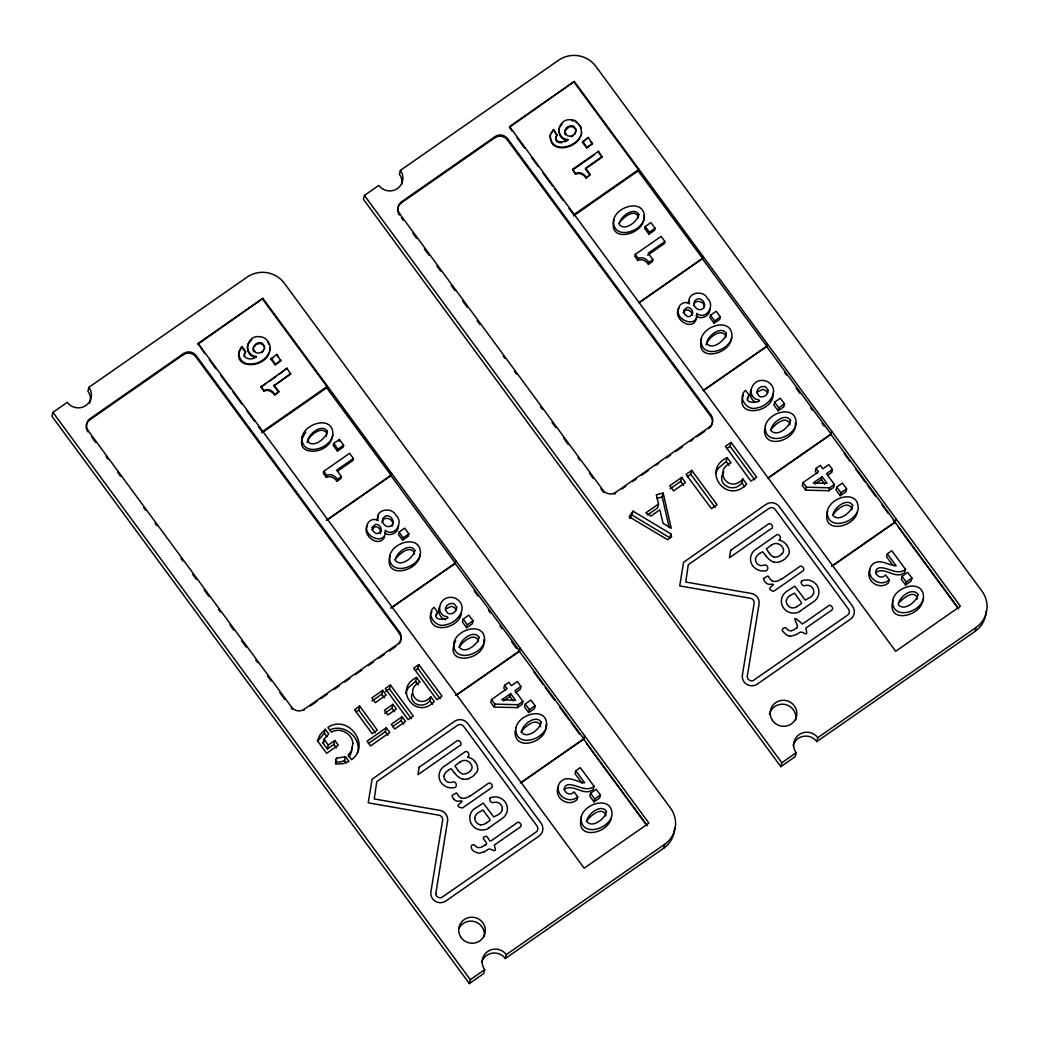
<?xml version="1.0" encoding="UTF-8"?>
<svg xmlns="http://www.w3.org/2000/svg" width="1039" height="1039" viewBox="0 0 1039 1039"><rect width="100%" height="100%" fill="white"/><g stroke="black" fill="none" stroke-linecap="round" stroke-linejoin="round"><path stroke-width="1.5" d="M351.883 747.418L351.364 752.626L349 757.054M435.809 893.605L447.575 821.096A9.468 9.221 14 0 0 439.9 810.381L374.248 798.939L376.793 781.614L457.615 725.235A4.429 4.312 14 0 1 463.563 726.209L537.098 826.135A4.429 4.312 14 0 1 536.228 831.953L441.432 897.657A4.195 4.091 14 0 1 439.341 897.696L438.51 897.423A4.442 4.325 14 0 1 435.757 893.618M414.301 554.307L414.327 552.748C409.483 544.501 398.586 554.54 394.885 559.683M478.33 641.842L478.356 640.284C473.511 632.05 462.615 642.089 458.913 647.232M540.41 726.742L540.436 725.183C535.592 716.949 524.695 726.988 520.994 732.118M605.711 816.031L605.737 814.472C600.893 806.225 589.996 816.264 586.295 821.407M638.323 217.982L638.349 216.424C633.504 208.19 622.608 218.216 618.906 223.359M725.793 337.389L725.819 335.831C720.741 327.467 707.715 338.22 706.001 344.844M789.822 424.925L789.848 423.38C785.003 415.132 774.107 425.172 770.406 430.315M851.889 509.824L851.915 508.266C847.071 500.032 836.174 510.071 832.473 515.214M917.203 599.113L917.229 597.555C912.93 589.607 903.294 598.529 899.008 602.568M269.971 350.26L270.062 347.623M581.463 133.343L581.048 127.187L576.009 121.225A10.559 10.286 14 0 0 569.788 119.706C557.372 119.082 554.527 139.771 567.684 140.2L567.865 139.538C562.138 139.46 557.917 133.408 559.125 127.966M773.042 393.599C774.354 412.912 733.872 419.081 743.417 394.729M264.283 349.26L264.62 346.429L262.114 343.026C257.789 341.26 252.776 345.273 253.1 349.831L253.958 351.857M247.646 344.883C246.425 350.325 250.659 356.377 256.373 356.455C252.217 361.429 240.217 358.403 245.633 351.403L242.009 346.494C227.515 368.585 264.477 370.572 269.439 351.987M755.626 559.021L755.574 559.45A5.299 5.169 14 0 0 755.756 561.151L755.898 561.567A6.715 6.546 14 0 0 756.795 563.177L757.275 563.748A5.689 5.546 14 0 0 759.678 565.268A6.429 6.26 14 0 0 760.769 565.528A5.779 5.637 14 0 0 763.652 565.229C768.574 563.242 769.756 572.216 763.626 570.892C760.327 571.242 756.95 569.969 754.561 567.697C748.405 562.839 749.47 552.8 756.275 549.073L777.185 534.514C780.99 534.215 781.094 540.098 779.094 540.436M398.444 525.773C398.716 532.526 389.833 537.423 384.573 532.708M709.936 308.856C710.195 315.609 701.312 320.506 696.065 315.791M376.871 520.435L378.352 515.734M688.363 303.518L688.649 301.05M502.214 809.42L502.266 808.991A5.74 5.585 14 0 0 501.993 806.719L501.642 805.913A7.572 7.377 14 0 0 500.785 804.615L499.993 803.77A6.026 5.87 14 0 0 497.382 802.407A6.974 6.792 14 0 0 493.668 802.498C491.59 803.965 488.382 799.485 490.122 798.225M515.149 730.716C513.448 753.171 548.631 741.859 545.93 724.69M764.561 428.899C762.86 451.355 798.043 440.042 795.342 422.873M332.636 435.042C330.467 457.121 288.089 457.004 305.83 432.263M420.107 554.449C419.068 571.788 383.313 579.788 390.002 555.865M731.586 337.532C730.56 354.87 694.805 362.871 701.494 338.948M922.996 599.256C921.97 616.595 886.202 624.595 892.904 600.672M411.782 694.13C409.353 704.754 423.73 708.988 429.86 700.741L430.834 696.831L434.276 701.507C416.081 720.962 392.56 688.766 416.587 677.467L420.068 682.194C403.158 689.454 418.6 710.754 430.834 696.831M336.493 758.197L335.571 764.068L342.922 763.652L348.974 761.431L345.493 756.704L336.493 758.197L335.519 762.106L340.545 761.873L344.519 760.626L345.493 756.704M442.627 820.109L430.873 892.072A9.468 9.221 14 0 0 445.497 901.229L539.085 836.044A9.468 9.221 14 0 0 541.085 823.2L467.745 723.508A9.468 9.221 14 0 0 454.588 721.274L372.079 779.237L368.222 802.809L438.939 815.199A4.429 4.312 14 0 1 442.627 820.109M430.289 614.854C428.86 635.31 459.108 628.582 461.472 613.153M550.475 134.265C547.683 155.668 580.061 149.019 581.658 132.563M696.52 317.934C693.533 332.766 671.675 318.973 678.986 308.167M307.05 442.354C308.765 435.731 321.791 424.977 326.856 433.341L326.233 436.419M357.325 753.366C362.312 738.158 344.701 723.482 330.376 729.69M88.899 387.313A13.351 13 14 0 1 85.938 405.47A13.351 13 14 0 1 67.314 402.34L52.924 412.366L51.95 416.275L469.342 983.569L483.719 973.556L484.706 969.634A13.351 13 14 0 1 487.668 951.49A13.351 13 14 0 1 506.292 954.607L664.557 844.395A26.702 26.001 14 0 0 670.493 808.082L284.4 283.335A26.702 26.001 14 0 0 247.165 277.088L88.899 387.313L87.925 391.222A13.351 13 14 0 1 89.731 403.145M86.445 428.782A8.896 8.663 14 0 1 89.874 419.782L90.159 418.6L183.682 353.481A8.896 8.663 14 0 1 196.098 355.559L399.573 632.115A8.896 8.663 14 0 1 397.599 644.219L304.076 709.351L303.778 710.52M87.886 431.886L88.185 430.704A8.896 8.663 14 0 1 90.159 418.6M89.874 419.782L183.396 354.65L183.682 353.481M204.605 353.377L198.072 343.454L262.828 298.362L648.907 823.122L584.165 868.201L198.072 343.454M398.989 643.855A8.896 8.663 14 0 0 399.288 633.296L195.8 356.728L196.098 355.559M242.009 346.494L238.788 351.961M244.061 356.429L245.633 351.403M197.878 344.234L262.828 298.362M260.997 386.989L287.024 368.222L290.621 374.17L273.867 385.833L278.582 392.235L274.634 394.989C272.465 391.573 267.919 389.002 264.023 391.106L260.997 386.989L266.166 383.391M270.945 359.104L276.829 354.364L280.829 360.858L275.153 364.819L270.945 359.104L273.218 357.52M264.023 391.106L261.192 386.209M276.829 354.364L278.309 357.442M275.153 364.819L281.024 360.078M258.386 426.484L262.231 431.704L262.425 430.912M273.867 385.833L290.816 373.391M274.634 394.989L278.777 391.456L274.062 385.053M278.582 392.235L278.777 391.456M287.024 368.222L279.075 374.404M400.379 170.396A13.351 13 14 0 1 397.418 188.553A13.351 13 14 0 1 378.806 185.423L364.416 195.449L363.442 199.358L780.834 766.665L795.212 756.639L796.186 752.73A13.351 13 14 0 1 799.16 734.573A13.351 13 14 0 1 817.784 737.69L976.05 627.478A26.702 26.001 14 0 0 981.985 591.178L595.892 66.418A26.702 26.001 14 0 0 558.657 60.184L400.379 170.396L399.405 174.318A13.351 13 14 0 1 401.781 184.033M261.932 432.873L326.688 387.781L327.168 385.82M323.804 471.303L323.311 473.264L326.337 477.369C330.233 475.265 334.779 477.836 336.948 481.252L340.896 478.511L341.389 476.55L336.675 470.148L353.429 458.485L349.623 453.316L323.804 471.303L326.83 475.407L326.337 477.369M333.753 443.419L333.259 445.38L337.467 451.095L343.143 447.134L343.636 445.173L339.428 439.471L333.753 443.419L337.948 449.134L337.467 451.095M338.948 441.419L339.428 439.471M397.924 211.865A8.896 8.663 14 0 1 401.353 202.865L401.651 201.696L495.174 136.564A8.896 8.663 14 0 1 507.59 138.642L711.066 415.197A8.896 8.663 14 0 1 709.092 427.302L708.793 428.471M401.651 201.696A8.896 8.663 14 0 0 399.677 213.787L399.379 214.969A8.896 8.663 14 0 1 398.275 212.956M336.948 481.252L337.441 479.304L341.389 476.55M353.429 458.485L352.935 460.446L337.48 471.212M88.185 430.704L291.66 707.26L291.375 708.442A8.896 8.663 14 0 0 292.115 709.325M317.505 741.417L324.337 733.196L325.324 729.287L328.766 733.963L324.051 739.171L323.064 743.08L327.337 748.976L333.883 744.418L334.87 740.495L338.311 745.184L326.623 753.327L317.363 740.638L320.181 734.573L325.324 729.287M327.506 519.799L390.937 475.628L391.521 473.29M327.337 748.976L328.311 745.067L334.87 740.495M401.353 202.865L494.876 137.732L495.174 136.564M399.002 532.111L398.418 534.462L402.613 540.163L408.301 536.202L408.885 533.864L404.691 528.15L399.002 532.111L403.21 537.812L402.613 540.163M356.13 711.832L358.702 710.04L359.676 706.13L377.339 730.131L372.196 733.703L354.533 709.702L359.676 706.13M711.689 425.016A8.896 8.663 14 0 0 710.767 416.379L507.292 139.823L507.59 138.642M372.053 700.987L381.716 694.26L382.69 690.351L386.17 695.078L375.3 702.65L371.819 697.922L382.69 690.351M399.288 633.296L399.573 632.115M385.573 691.584L389.43 688.896L390.404 684.987L413.275 716.079L408.145 719.65L385.261 688.558L390.404 684.987M368.429 743.443L385.313 731.703L386.287 727.781L389.768 732.508L370.546 745.898L367.079 741.171L386.287 727.781M384.651 713.338L391.989 708.221L392.976 704.312L396.417 709.001L387.859 714.962L384.404 710.273L392.976 704.312M392.69 726.56L401.145 720.676L402.132 716.754L405.574 721.443L394.703 729.014L391.261 724.326L402.132 716.754M415.301 670.311L417.86 668.519L418.834 664.609L442.03 696.117L436.848 699.728L422.665 680.441L413.704 668.181L418.834 664.609M405.6 693.195L408.236 687.727L415.613 681.376L416.587 677.467M556.917 135.265L553.501 129.576L556.917 135.265L556.021 136.525M437.666 612.14C428.38 623.647 457.77 618.205 444.393 616.14C435.159 611.127 440.523 597.139 450.329 597.36A10.559 10.286 14 0 1 456.55 598.88C469.433 607.14 457.316 623.062 445.822 624.738C435.925 628.582 425.38 614.491 434.042 607.231L437.666 612.14L436.029 616.335M512.253 131.239L509.37 127.329L574.307 81.458L960.4 606.205L895.657 651.297L509.565 126.537L574.307 81.458M391.755 607.646L455.186 563.489L455.861 560.748M602.308 156.473L585.554 168.136L590.269 174.539L586.126 178.072C583.957 174.656 579.411 172.084 575.515 174.188L572.684 169.292L598.503 151.304L602.113 157.253L585.36 168.915L589.126 174.045M463.173 619.062L462.446 621.997L466.641 627.712L472.329 623.751L473.057 620.815L468.862 615.114L463.173 619.062L467.381 624.777L466.641 627.712M582.437 142.187L588.308 137.447L592.321 143.94L586.632 147.902L582.437 142.187L588.308 137.447M575.515 174.188L572.684 169.292M586.632 147.902L592.516 143.161M568.917 208.255L573.71 214.787L573.905 213.995M586.126 178.072L590.269 174.539M598.308 152.097L598.503 151.304M504.564 685.311L507.045 688.701L491.512 699.52L490.785 702.455L494.187 707.065L517.37 707.637L522.162 704.299L522.903 701.364L514.98 690.597L520.955 686.441L517.344 681.532L511.37 685.688L508.876 682.311L504.564 685.311L503.824 688.247L505.486 690.506M494.187 707.065L494.915 704.13L491.512 699.52M573.424 215.956L638.167 170.864L638.66 168.915M456.004 695.507L519.435 651.336L520.214 648.206M503.525 701L509.928 696.546L510.656 693.61L515.591 700.299L501.694 699.844L510.656 693.61M520.955 686.441L520.227 689.376L515.435 692.701M517.37 707.637L518.097 704.702L522.903 701.364M635.297 254.386L634.803 256.347L637.829 260.451C641.725 258.347 646.271 260.919 648.44 264.335L652.388 261.594L652.882 259.633L648.167 253.23L664.921 241.568L661.116 236.398L635.297 254.386L638.31 258.503L637.829 260.451M525.253 703.961L524.526 706.897L528.721 712.611L534.41 708.65L535.137 705.715L530.929 700L525.253 703.961L529.448 709.663L528.721 712.611M645.245 226.502L644.751 228.463L648.959 234.178L654.635 230.216L655.128 228.255L650.921 222.554L645.245 226.502L649.44 232.217L648.959 234.178M648.44 264.335L648.933 262.386L652.882 259.633M469.342 983.569L470.316 979.66L484.706 969.634M664.921 241.568L664.428 243.529L647.674 255.191M709.092 427.302L615.569 492.434L615.27 493.603A8.896 8.663 14 0 1 614.283 494.2M481.641 962.517A13.351 13 14 0 1 505.318 958.529L506.292 954.607M629.712 518.435L632.011 515.045L632.998 511.136L670.869 533.89L671.597 536.903L667.583 539.709L629.14 516.773L632.998 511.136M638.998 302.881L702.416 258.724L703 256.373M564.138 789.731C572.554 782.328 584.256 797.51 593.308 789.237L594.048 786.302L580.294 767.613L575.788 770.743L575.061 773.678L582.139 783.315M583.58 739.573L584.567 735.664M594.048 786.302C585.671 792.965 576.385 783.666 567.554 784.705C559.32 788.198 568.554 798.329 574.073 791.848L577.71 796.796L576.983 799.731C569.515 806.732 556.579 800.147 557.398 790.159A9.325 9.091 14 0 1 558.527 786.484M658.531 504.058L645.777 512.928L650.921 516.032L659.843 509.824L663.077 523.344L671.272 528.267L663.168 493.083L656.31 494.824L658.531 504.058L657.557 507.967L647.349 515.071M669.233 527.591L662.194 496.993L663.168 493.083M590.555 793.238L589.827 796.173L594.022 801.887L599.711 797.926L600.438 794.991L596.243 789.289L590.555 793.238L594.763 798.952L594.022 801.887M710.494 315.194L709.91 317.544L714.105 323.246L719.793 319.298L720.378 316.947L716.17 311.232L710.494 315.194L714.689 320.895L714.105 323.246M670.129 488.72L680.701 481.356L681.688 477.433L685.48 482.603L673.584 490.889L669.778 485.72L681.688 477.433M670.869 533.89L669.895 537.799L632.011 515.045M687.35 476.719L690.818 474.316L691.792 470.394L717.066 504.746L711.403 508.694L686.026 474.407L691.792 470.394M710.767 416.379L711.066 415.197M715.52 473.511L718.053 468.511L726.183 461.511L727.157 457.602L730.988 462.81C712.338 470.836 729.378 494.317 742.872 478.966L746.677 484.135C726.599 505.59 700.65 470.057 727.157 457.602M726.69 448.692L730.105 446.315L731.079 442.406L756.665 477.174L750.95 481.161L725.391 446.367L731.079 442.406M749.145 395.223C739.872 406.73 769.25 401.288 755.885 399.223C746.638 394.21 752.015 380.235 761.821 380.443A10.559 10.286 14 0 1 768.042 381.962C780.925 390.222 768.808 406.145 757.314 407.82C747.418 411.665 736.859 397.573 745.534 390.313L749.145 395.223L747.522 399.418M703.247 390.742L766.665 346.571L767.353 343.831M723.858 471.823C715.39 483.966 733.248 494.161 741.898 482.875L742.872 478.966M774.665 402.145L773.938 405.08L778.133 410.795L783.809 406.833L784.549 403.898L780.341 398.197L774.665 402.145L778.86 407.859L778.133 410.795M505.318 958.529L663.583 848.305L664.557 844.395M816.044 468.394L818.537 471.784L803.004 482.603L802.277 485.538L805.667 490.148L828.862 490.72L833.655 487.382L834.382 484.447L826.46 473.68L832.447 469.524L828.836 464.615L822.849 468.771L820.368 465.394L816.044 468.394L815.316 471.342L816.979 473.589M805.667 490.148L806.407 487.213L803.004 482.603M768.821 477.667L830.927 434.419L831.707 431.289M815.018 484.083L821.42 479.628L822.148 476.693L827.07 483.382L813.186 482.94L822.148 476.693M832.447 469.524L831.707 472.459L828.122 474.953M828.862 490.72L829.59 487.785L834.382 484.447M836.746 487.044L836.005 489.979L840.213 495.694L845.889 491.733L846.629 488.798L842.421 483.083L836.746 487.044L840.941 492.759L840.213 495.694M780.834 766.665L781.809 762.743L796.186 752.73M793.121 745.599A13.351 13 14 0 1 816.797 741.612L817.784 737.69M875.617 572.814C884.046 565.411 895.735 580.593 904.8 572.32L905.527 569.385L891.787 550.696L887.28 553.826L886.553 556.761L892.748 565.19M896.047 518.747L895.073 522.656L893.15 520.045M905.527 569.385C897.164 576.048 887.864 566.749 879.046 567.801C870.799 571.281 880.033 581.424 885.566 574.931L889.202 579.879L888.475 582.814C881.007 589.814 868.072 583.23 868.877 573.255A9.325 9.091 14 0 1 870.02 569.567M902.047 576.32L901.32 579.268L905.514 584.97L911.19 581.009L911.93 578.074L907.722 572.372L902.047 576.32L906.242 582.035L905.514 584.97M816.797 741.612L975.076 631.387L976.05 627.478M813.563 593.152L813.758 592.087A5.74 5.585 14 0 0 813.472 589.801L813.134 588.996A7.572 7.377 14 0 0 812.277 587.697L811.485 586.853A6.026 5.87 14 0 0 808.874 585.489A6.974 6.792 14 0 0 805.16 585.58C803.082 587.048 799.861 582.58 801.601 581.308M380.3 533.825C381.742 530.526 378.625 526.266 375.04 526.669L371.611 529.721M269.244 352.766C271.75 347.507 269.348 341.091 264.516 338.13A10.559 10.286 14 0 0 258.295 336.623C245.879 336 243.035 356.676 256.204 357.117M381.936 522.526C383.3 514.344 396.028 519.513 392.015 526.435M693.429 305.609C694.455 298.738 705.169 300.985 704.169 307.583M439.562 606.802C437.224 611.763 440.211 618.361 445.523 619.789M751.041 389.885C749.015 394.262 751.041 399.781 755.158 402.158M550.28 135.044L553.501 129.576M614.023 219.541C606.984 244.685 646.557 234.45 643.842 215.93M581.411 817.589C574.931 840.226 607.373 834.369 611.192 818.472M827.589 511.396C821.109 534.033 853.551 528.163 857.383 512.279M264.477 348.468C263.322 351.831 259.231 354.169 255.854 352.611L253.295 349.052M574.814 134.226L575.918 130.291L573.411 126.888L569.372 126.706L564.8 130.927M367.494 525.085C361.04 534.851 378.741 548.735 384.69 536.864M683.104 312.804L684.87 310.505L688.195 309.83L691.065 311.96L692.208 315.285M580.918 135.07C576.203 147.746 551.462 153.928 550.189 135.953M253.321 347.844L255.958 344.571L259.958 343.338L263.542 345.182L264.425 347.208M248.061 343.909L251.75 339.701M559.54 126.992L562.333 123.654M550.917 133.395L551.917 131.836M430.925 613.205L431.925 611.646M455.692 640.92C442.069 666.869 486.72 661.038 483.849 639.79M323.064 743.08L324.895 740.508M557.112 134.486L555.553 139.512L557.372 142.044M268.127 354.338C262.062 365.455 239.619 369.611 238.697 352.87M470.628 770.808L471.732 769.055A4.766 4.637 14 0 0 472.005 767.938A5.429 5.299 14 0 0 471.784 765.73L471.109 764.288A8.13 7.909 14 0 0 465.693 760.496A7.585 7.39 14 0 0 460.095 762.016M782.12 553.891L783.224 552.138A4.766 4.637 14 0 0 783.432 551.397A5.429 5.299 14 0 0 783.276 548.813L782.601 547.371A8.143 7.935 14 0 0 777.432 543.631M261.776 352.624L263.322 351.13M445.835 608.958L451.458 606.231L455.043 608.075L455.926 610.101M757.327 392.041L762.938 389.313L766.535 391.158L767.405 393.184M448.212 770.198L451.134 768.652L454.264 772.704M759.704 553.28L762.613 551.748L765.756 555.787M268.75 381.599L276.491 376.196M572.489 170.071L594.438 154.785M262.231 431.704L326.973 386.612L262.633 299.154M573.71 214.787L638.466 169.695L574.112 82.237M337.948 449.134L343.636 445.173M649.44 232.217L655.128 228.255M326.285 520.331L391.028 475.239L326.688 387.781M639.089 302.492L702.52 258.321L638.167 170.864M403.21 537.812L408.885 533.864M714.689 320.895L720.378 316.947M390.534 608.179L455.277 563.086L390.937 475.628M703.338 390.339L766.769 346.182L702.416 258.724M310.362 705.936L316.96 701.351M320.908 698.598L327.493 694.013M334.077 689.428L339.35 685.753M344.623 682.091L349.883 678.415M355.156 674.74L361.741 670.155M368.326 665.57L373.598 661.908M378.871 658.232L384.131 654.57M389.404 650.895L395.989 646.31M621.854 489.018L625.803 486.265M632.4 481.68L636.349 478.927M641.621 475.265L648.206 470.667M656.103 465.173L658.739 463.329M666.648 457.835L670.597 455.082M675.87 451.407L682.454 446.822M690.351 441.315L692.987 439.484M696.935 436.731L704.845 431.224M467.381 624.777L473.057 620.815M778.86 407.859L784.549 403.898M456.108 695.117L519.526 650.946L455.186 563.489M767.587 478.2L831.018 434.029L766.665 346.571M529.448 709.663L535.137 705.715M840.941 492.759L846.629 488.798M460.043 761.951L454.913 765.782L457.978 770.457M771.535 545.033L766.405 548.865L769.47 553.54M474.823 808.563L483.33 803.108L493.746 816.992L498.928 814.225A8.169 7.961 14 0 0 502.369 809.459M520.357 782.964L583.788 738.794L519.435 651.336M831.849 566.047L895.267 521.877L830.927 434.419M521.578 782.432L583.684 739.184L647.076 825.343M831.745 566.437L895.176 522.266L958.555 608.425M789.705 595.776L794.471 593.126L801.498 602.581L801.42 603.542L797.29 606.451M484.875 845.162C490.837 843.149 478.706 838.252 485.356 836.382C488.252 834.849 488.499 842.85 491.408 840.616L516.513 823.135C518.279 819.914 522.851 825.135 520.695 826.719L494.278 845.11C497.681 855.928 491.473 847.266 488.044 849.447A26.663 25.975 14 0 1 483.577 852.058M796.355 628.244C801.29 627.517 786.64 609.685 802.394 624.049L827.992 606.218C829.771 602.997 834.343 608.231 832.174 609.802L805.77 628.192C809.251 639.621 802.602 629.647 799.264 632.712A27.118 26.404 14 0 1 795.861 634.751L791.354 636.102A7.702 7.507 14 0 1 790.03 636.115M594.763 798.952L600.438 794.991M906.242 582.035L911.93 578.074M781.705 579.1L800.264 566.177C802.069 565.216 804.978 569.203 803.42 570.567L773.51 591.399C762.171 587.606 781.705 583.424 768.886 584.347A6.65 6.481 14 0 1 765.561 582.515L765.288 582.217A8.338 8.117 14 0 1 764.444 581.087A6.208 6.039 14 0 1 763.496 578.437L767.873 576.035L768.769 576.684A5.442 5.299 14 0 0 769.652 578.463L769.951 578.879A5.766 5.611 14 0 0 770.419 579.398L770.99 579.983A5.091 4.961 14 0 0 772.471 580.905M470.212 796.017L488.772 783.094C490.59 782.133 493.499 786.107 491.928 787.484L462.472 807.991C449.536 805.861 470.94 799.536 457.394 801.264A6.598 6.429 14 0 1 454.355 799.705L453.809 799.134M800.342 610.919L813.823 601.529A12.156 11.832 14 0 0 801.485 581.061M488.849 827.836L502.331 818.446A12.156 11.832 14 0 0 490.005 797.978M485.81 823.369L489.927 820.459L490.005 819.485L482.979 810.043L478.213 812.693A7.767 7.559 14 0 0 474.719 818.225M889.202 579.879C881.734 586.879 868.799 580.294 869.617 570.307A9.325 9.091 14 0 1 871.968 564.982C878.825 557.566 888.228 565.372 896.138 565.865L887.28 553.826M577.71 796.796C570.255 803.796 557.307 797.212 558.125 787.224A9.325 9.091 14 0 1 560.476 781.899C567.333 774.484 576.736 782.289 584.645 782.783L575.788 770.743M565.021 141.733L567.684 140.2M567.865 139.538C564.372 142.46 555.514 143.759 555.722 137.213M571.242 136.732L573.255 135.706M483.564 852.032L479.875 853.019A7.702 7.507 14 0 1 478.875 853.045A7.416 7.234 14 0 1 475.122 851.811C470.316 850.681 469.589 842.291 475.135 845.46A7.507 7.312 14 0 0 475.875 846.33L477.161 847.266A3.831 3.727 14 0 0 478.589 847.655L480.589 847.408A16.234 15.806 14 0 0 484.823 845.11M575.71 173.396C579.606 171.292 584.152 173.877 586.321 177.279M264.218 390.313C268.114 388.209 272.66 390.781 274.828 394.197M638.31 258.503C642.206 256.386 646.752 258.971 648.933 262.386M326.83 475.407C330.727 473.303 335.272 475.888 337.441 479.304M468.407 778.692L471.836 777.016A22.313 21.741 14 0 0 473.485 775.847L476.927 771.951A6.883 6.702 14 0 0 477.654 769.12M656.7 498.395L662.194 496.993M791.653 630.595L790.082 630.738A3.831 3.727 14 0 1 788.653 630.348L787.367 629.413A7.507 7.312 14 0 1 786.627 628.543C785.51 625.673 779.977 629.764 783.081 631.53A18.91 18.416 14 0 0 783.938 632.569L786.289 634.712A7.585 7.377 14 0 0 790.03 636.141M558.748 142.655L561.865 142.707M806.407 487.213L829.59 487.785M494.915 704.13L518.097 704.702M467.615 757.353C469.602 757.015 469.498 751.132 465.693 751.431L444.783 765.99C437.822 769.782 436.964 780.081 443.354 784.861C445.796 787.055 449.199 788.224 452.472 787.757C458.524 788.9 456.744 780.055 452.16 782.146A5.779 5.637 14 0 1 449.277 782.445A6.429 6.26 14 0 1 448.186 782.185A5.689 5.546 14 0 1 445.783 780.666L445.536 780.393A6.87 6.702 14 0 1 444.575 778.899M480.226 824.706L479.797 824.615A5.74 5.585 14 0 1 477.849 823.745L477.174 823.2A7.468 7.273 14 0 1 475.252 820.342A5.935 5.779 14 0 1 474.901 818.251M461.394 797.978L460.978 797.822A5.091 4.961 14 0 1 459.498 796.9L458.926 796.316A5.766 5.611 14 0 1 458.459 795.783L458.004 795.16A5.273 5.13 14 0 1 457.264 793.601L456.394 792.952L452.043 795.355A6.689 6.52 14 0 0 453.848 799.095M575.814 122.005L577.619 123.355M784.627 372.546L786.549 375.157M796.147 388.209L799.991 393.43M810.563 407.782L812.472 410.405M822.083 423.457L824.005 426.068M844.175 453.472L849.941 461.303M855.694 469.134L865.305 482.187M867.227 484.797L875.864 496.551M881.63 504.383L888.358 513.526M897.956 526.578L958.465 608.815M590.633 141.668L592.321 143.94M599.256 153.382L602.113 157.253M582.632 141.408L586.827 147.122M821.42 479.628L824.693 484.083M517.045 137.771L524.734 148.213M531.461 157.344L538.176 166.487M542.981 173.006L552.592 186.059M554.501 188.669L563.151 200.423M730.105 446.315L754.743 479.797M726.183 461.511L729.053 465.42M741.898 482.875L744.755 486.759M690.818 474.316L715.157 507.396M680.701 481.356L683.558 485.226M399.677 213.787L603.152 490.343A8.896 8.663 14 0 0 615.569 492.434M401.301 217.58L403.223 220.19M412.821 233.23L416.652 238.451M424.341 248.879L429.133 255.412M436.809 265.841L440.653 271.062M451.212 285.413L455.043 290.634M462.732 301.063L467.524 307.583M477.122 320.635L480.005 324.545M503.045 355.858L504.954 358.468M514.552 371.507L516.474 374.118M540.475 406.73L542.397 409.34M551.995 422.379L555.826 427.6M563.502 438.042L568.307 444.562M577.905 457.602L579.827 460.212M589.425 473.264L593.256 478.472M600.945 488.914L602.854 491.525A8.896 8.663 14 0 0 603.607 492.408M364.416 195.449L781.809 762.743M474.096 590.762L477.94 595.983M488.499 610.348L490.421 612.958M500.032 626.01L501.954 628.621M511.552 641.673L516.357 648.206M533.643 671.701L543.254 684.753M545.176 687.363L554.774 700.416M559.579 706.936L569.177 719.988M571.099 722.599L579.749 734.352M586.464 743.495L646.972 825.732M271.14 358.325L275.348 364.04M509.928 696.546L513.214 701M242.723 348.507L245.438 352.182M209.41 359.91L216.125 369.04M220.93 375.573L230.528 388.625M232.45 391.235L242.061 404.288M246.866 410.808L254.542 421.25M417.86 668.519L440.12 698.766M415.613 681.376L418.223 684.922M429.86 700.741L432.445 704.26M389.43 688.896L411.353 718.689M381.716 694.26L384.326 697.805M391.989 708.221L394.573 711.741M401.145 720.676L403.729 724.183M385.313 731.703L387.924 735.248M358.702 710.04L375.43 732.781M333.883 744.418L336.467 747.924M324.337 733.196L326.921 736.716M344.519 760.626L346.26 762.99M91.731 437.094L95.575 442.315M106.134 456.666L108.043 459.277M117.641 472.316L120.524 476.239M143.564 507.539L145.486 510.149M155.084 523.201L156.993 525.812M180.994 558.424L182.916 561.034M192.514 574.073L196.345 579.294M204.034 589.723L208.826 596.256M218.424 609.296L220.346 611.906M229.944 624.946L233.788 630.166M241.464 640.608L246.256 647.128M255.854 660.168L257.776 662.778M267.374 675.831L271.218 681.039M279.855 692.779L284.647 699.312M52.924 412.366L470.316 979.66M324.051 739.171L328.311 745.067M579.204 125.135L580.853 127.966M267.711 342.052L269.361 344.883M564.593 132.927L565.437 134.94M444.575 778.899L444.276 778.068A5.299 5.169 14 0 1 444.082 776.367M571.749 120.576A10.559 10.286 14 0 1 573.827 121.082M494.876 137.732A8.896 8.663 14 0 1 507.292 139.823M711.157 426.016A8.896 8.663 14 0 1 709.689 427.756M781.86 553.709A8.754 8.52 14 0 1 774.237 557.203M786.666 544.981A11.987 11.676 14 0 1 789.211 552.203A7.013 6.831 14 0 1 788.237 555.333L784.965 558.93A22.313 21.741 14 0 1 783.328 560.099L779.484 561.917A9.65 9.39 14 0 1 774.224 562.112M779.146 540.137A10.871 10.585 14 0 1 786.588 545.033M774.133 562.333A16.143 15.728 14 0 1 765.912 555.696M755.379 558.943A9.793 9.533 14 0 1 759.808 553.449M813.68 593.191A8.325 8.104 14 0 1 810.394 597.269L805.238 600.074L794.809 586.191L786.302 591.646A12.234 11.923 14 0 0 783.549 608.036A12.234 11.923 14 0 0 800.459 611.088M797.277 606.425A8.507 8.286 14 0 1 793.731 607.88L793.497 607.867A6.676 6.494 14 0 1 791.705 607.789L791.276 607.698A5.74 5.585 14 0 1 789.341 606.828L788.341 605.958A7.507 7.312 14 0 1 786.601 603.023A5.935 5.779 14 0 1 786.419 600.906M786.263 600.88A7.831 7.624 14 0 1 789.744 595.841M771.587 545.098A7.585 7.39 14 0 1 777.432 543.527M774.211 557.073A8.637 8.416 14 0 1 769.561 553.488M796.303 628.179A15.741 15.338 14 0 1 791.692 630.699M781.458 578.84A10.585 10.312 14 0 1 772.393 581.269M986.076 611.14A26.702 26.001 14 0 1 975.076 631.387M769.457 714.546A13.351 13 14 0 1 785.094 704.468A13.351 13 14 0 1 795.614 719.884M674.584 828.057A26.702 26.001 14 0 1 663.583 848.305M304.076 709.351A8.896 8.663 14 0 1 291.66 707.26M183.396 354.65A8.896 8.663 14 0 1 195.8 356.728M87.276 430.912A8.896 8.663 14 0 1 86.782 429.873M459.069 928.256A13.351 13 14 0 1 484.122 936.788M488.966 828.005A12.234 11.923 14 0 1 472.057 824.953A12.234 11.923 14 0 1 474.719 808.433M467.628 757.249A9.78 9.52 14 0 1 474.031 760.561L474.641 761.184A16.001 15.585 14 0 1 475.433 762.197M475.42 762.21A11.987 11.676 14 0 1 477.719 769.12M468.394 778.666A9.819 9.559 14 0 1 462.732 779.042M462.641 779.25A16.143 15.728 14 0 1 454.42 772.6M443.783 776.302A9.65 9.39 14 0 1 448.329 770.38M470.005 795.783A10.741 10.455 14 0 1 461.355 798.264M458.069 770.406A8.637 8.416 14 0 0 462.965 774.055A8.754 8.52 14 0 0 470.381 770.626M485.771 823.317A8.052 7.844 14 0 1 480.213 824.849M352.87 743.508L351.39 751.041L348.13 755.002L351.572 759.691C371.585 745.197 347.675 713.611 327.882 727.495L331.337 732.183C339.909 726.91 352.26 733.508 352.87 743.508M327.35 431.38C326.363 438.237 313.375 448.562 307.765 441.458C307.648 434.185 322.311 422.938 327.35 431.38M414.912 550.397C413.925 557.255 400.937 567.567 395.339 560.463C395.21 553.19 409.886 541.942 414.912 550.397M479.083 637.349C478.096 644.206 465.121 654.531 459.511 647.427C459.381 640.154 474.057 628.907 479.083 637.349M541.163 722.248C540.176 729.105 527.189 739.417 521.578 732.326C521.461 725.053 536.124 713.806 541.163 722.248M606.464 811.524C605.477 818.381 592.503 828.706 586.892 821.602C586.762 814.329 601.438 803.082 606.464 811.524M638.842 214.463C637.842 221.32 624.868 231.645 619.257 224.541C619.127 217.268 633.803 206.021 638.842 214.463M726.404 333.48C725.417 340.337 712.429 350.65 706.819 343.558C706.702 336.272 721.365 325.025 726.404 333.48M790.575 420.431C789.588 427.289 776.601 437.614 770.99 430.51C770.873 423.237 785.536 411.989 790.575 420.431M852.655 505.331C851.668 512.188 838.681 522.5 833.07 515.409C832.953 508.136 847.616 496.889 852.655 505.331M917.957 594.62C916.969 601.477 903.982 611.789 898.371 604.685C898.254 597.412 912.917 586.165 917.957 594.62M372.196 527.37L373.196 531.384L376.118 533.462L377.858 533.552L380.884 531.474C382.326 528.176 379.209 523.929 375.624 524.331L372.196 527.37M683.688 310.453L684.688 314.466L687.61 316.544L689.351 316.635L692.377 314.557C693.818 311.258 690.688 307.012 687.117 307.414L683.688 310.453M366.897 525.734C363.546 537.994 387.053 545.475 385.235 530.306C394.378 537.683 404.236 522.604 396.041 515.422C391.651 505.98 374.235 509.642 378.079 520.721C373.91 517.487 367.572 520.76 366.897 525.734M678.376 308.817C675.038 321.077 698.546 328.558 696.727 313.388C705.871 320.765 715.715 305.687 707.533 298.505C703.143 289.076 685.727 292.725 689.558 303.804C685.389 300.57 679.064 303.856 678.376 308.817M456.653 607.166C457.095 611.555 451.874 615.205 447.9 613.348L445.341 609.789C445.147 605.503 450.225 602.126 454.147 603.763L456.653 607.166M576.113 129.511C576.541 133.888 571.32 137.551 567.346 135.693L564.787 132.135C564.606 127.849 569.671 124.472 573.606 126.109L576.113 129.511M768.146 390.248C768.574 394.638 763.353 398.288 759.379 396.43L756.821 392.872C756.639 388.586 761.704 385.209 765.639 386.846L768.146 390.248M747.34 675.973L747.314 676.259A4.442 4.338 14 0 0 750.002 680.506L750.82 680.792A4.195 4.091 14 0 0 752.924 680.74L847.72 615.036A4.429 4.312 14 0 0 848.577 609.231L775.055 509.292A4.429 4.312 14 0 0 769.107 508.318L688.286 564.697L685.74 582.022L751.392 593.464A9.468 9.221 14 0 1 759.054 604.178L747.34 675.973M302.076 436.912C300.492 457.173 329.454 450.056 332.805 435.393C334.415 415.158 305.375 422.211 302.076 436.912M389.638 555.93C388.054 576.19 417.016 569.06 420.379 554.397C421.977 534.163 392.937 541.228 389.638 555.93M453.809 642.881C452.225 663.142 481.187 656.025 484.551 641.362C486.148 621.127 457.108 628.179 453.809 642.881M515.889 727.781C514.305 748.041 543.267 740.924 546.618 726.261C548.228 706.026 519.188 713.079 515.889 727.781M613.555 219.995C611.984 240.256 640.933 233.139 644.297 218.476C645.907 198.241 616.854 205.293 613.555 219.995M581.191 817.057C579.606 837.33 608.568 830.2 611.932 815.537C613.529 795.303 584.489 802.355 581.191 817.057M701.13 339.013C699.546 359.273 728.508 352.156 731.859 337.493C733.469 317.259 704.429 324.311 701.13 339.013M765.301 425.964C763.717 446.238 792.679 439.107 796.03 424.444C797.64 404.21 768.6 411.262 765.301 425.964M827.369 510.863C825.797 531.124 854.746 524.007 858.11 509.344C859.721 489.109 830.681 496.161 827.369 510.863M892.683 600.152C891.098 620.413 920.06 613.283 923.411 598.62C925.022 578.385 895.982 585.438 892.683 600.152M742.547 674.012L742.366 675.155A9.468 9.221 14 0 0 756.989 684.311L850.577 619.127A9.468 9.221 14 0 0 852.577 606.282L779.237 506.59A9.468 9.221 14 0 0 766.068 504.357L683.558 562.32L679.714 585.905L750.431 598.282A4.429 4.312 14 0 1 754.119 603.191L742.547 674.012M419.172 767.237L417.964 774.665L459.043 746.054C463.251 745.573 459.965 739.534 457.459 740.56L419.172 767.237M730.664 550.319L729.443 557.748L770.535 529.137C774.73 528.669 771.445 522.617 768.951 523.656L730.664 550.319M383.144 518.318C381.04 522.149 384.859 527.163 389.054 526.604C398.872 524.111 388.716 510.019 383.144 518.318M694.623 301.401C692.532 305.232 696.351 310.245 700.546 309.687C710.364 307.193 700.208 293.102 694.623 301.401M772.445 720.43A13.351 13 14 0 0 795.484 719.17A13.351 13 14 0 0 782.601 700.299A13.351 13 14 0 0 772.445 720.43M460.952 937.347A13.351 13 14 0 0 483.992 936.087A13.351 13 14 0 0 471.109 917.216A13.351 13 14 0 0 460.952 937.347"/></g></svg>
